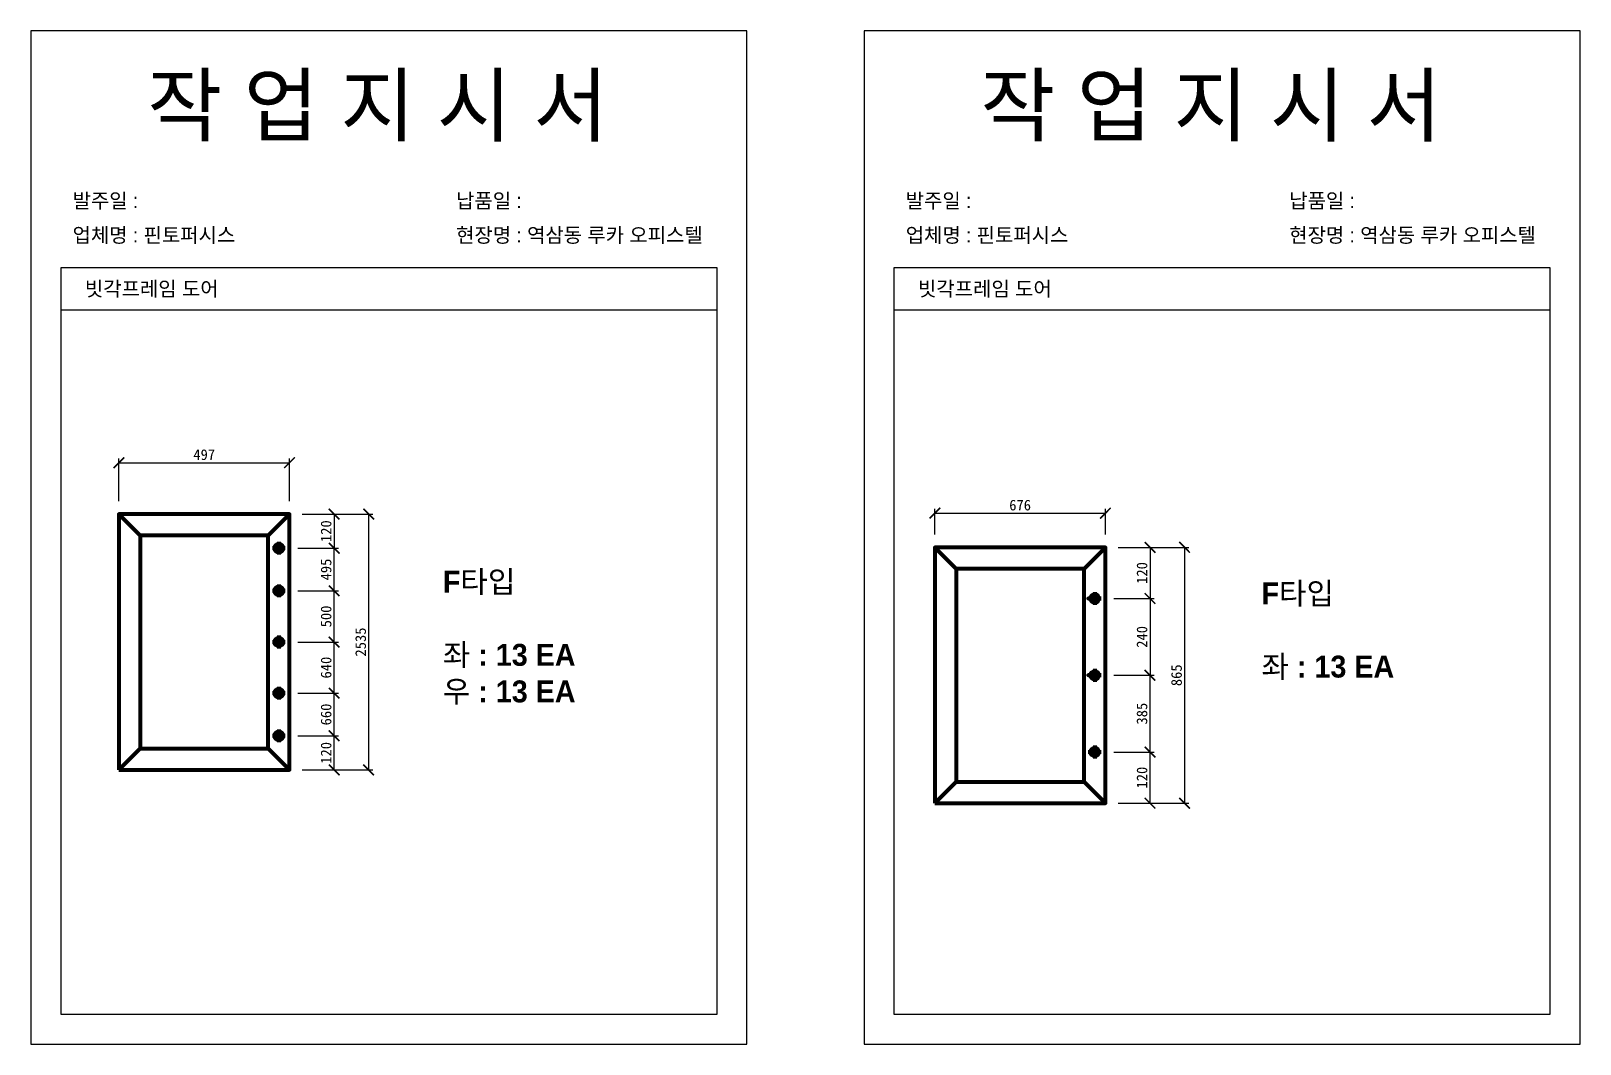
# Model space of a CAD drawing. Header units: millimetres. Extents: x -44117 to 256353, y -2095463 to 65325.
# Drawn here: x 5538 to 9173, y -5915 to -3539 of the extents above; entities that cross this region are included whole.
import ezdxf

# ---------------------------------------------------------------- set-up
doc = ezdxf.new("R2010")
doc.units = ezdxf.units.MM
doc.header["$LTSCALE"] = 10
doc.layers.add('Layer1', color=7, linetype='Continuous', lineweight=70)
doc.dimstyles.new('ISO-25', dxfattribs={"dimtxt": 2.5, "dimasz": 2.5, "dimexe": 1, "dimexo": 1, "dimtad": 1, "dimtxsty": 'Standard', "dimblk": 'ARCHTICK', "dimcen": 2.5, "dimadec": 0, "dimazin": 0, "dimtfac": 1, "dimtmove": 0, "dimatfit": 3, "dimfxl": 0, "dimarcsym": 0})

# ---------------------------------------------------------------- blocks, each defined once
blk = doc.blocks.new('_ArchTick')
at = {"color": 0, "linetype": 'ByBlock', "const_width": 0.15}
blk.add_lwpolyline([(-0.5, -0.5), (0.5, 0.5)], dxfattribs=at)
blk = doc.blocks.new('*D418')
at = {"color": 0, "lineweight": -2}
for p, q in [((7659, -4720.5), (7659, -4660.3)), ((7659, -4670.3), (8059, -4670.3)), ((8059, -4720.5), (8059, -4660.3))]:
    blk.add_line(p, q, dxfattribs=at)
at = {"layer": 'Defpoints', "color": 0}
for p in [(8059, -4670.3), (7659, -4750.5), (8059, -4750.5)]:
    blk.add_point(p, dxfattribs=at)
at = {"color": 0, "lineweight": -2, "xscale": 25, "yscale": 25, "zscale": 25, "rotation": 180}
blk.add_blockref('_ArchTick', (7659, -4670.3), dxfattribs=at)
at = {"color": 0, "lineweight": -2, "xscale": 25, "yscale": 25, "zscale": 25}
blk.add_blockref('_ArchTick', (8059, -4670.3), dxfattribs=at)
at = {"color": 0, "insert": (7859, -4651.5), "char_height": 25, "attachment_point": 5}
blk.add_mtext('676', dxfattribs=at)
blk = doc.blocks.new('*D419')
at = {"color": 0, "lineweight": -2}
for p, q in [((8079, -5230.5), (8173.8, -5230.5)), ((8163.8, -5350.5), (8163.8, -5230.5)), ((8089, -5350.5), (8173.8, -5350.5))]:
    blk.add_line(p, q, dxfattribs=at)
at = {"layer": 'Defpoints', "color": 0}
for p in [(8049, -5230.5), (8163.8, -5230.5), (8059, -5350.5)]:
    blk.add_point(p, dxfattribs=at)
at = {"color": 0, "lineweight": -2, "xscale": 25, "yscale": 25, "zscale": 25}
for p, rotation in [((8163.8, -5230.5), 90), ((8163.8, -5350.5), 270)]:
    blk.add_blockref('_ArchTick', p, dxfattribs=dict(at, rotation=rotation))
at = {"color": 0, "insert": (8145, -5290.5), "char_height": 25, "attachment_point": 5, "rotation": 90}
blk.add_mtext('120', dxfattribs=at)
blk = doc.blocks.new('*D414')
at = {"color": 0, "lineweight": -2}
for p, q in [((8089, -4750.5), (8173.8, -4750.5)), ((8163.8, -4750.5), (8163.8, -4870.5)), ((8079, -4870.5), (8173.8, -4870.5))]:
    blk.add_line(p, q, dxfattribs=at)
at = {"layer": 'Defpoints', "color": 0}
for p in [(8059, -4750.5), (8049, -4870.5), (8163.8, -4870.5)]:
    blk.add_point(p, dxfattribs=at)
at = {"color": 0, "lineweight": -2, "xscale": 25, "yscale": 25, "zscale": 25}
for p, rotation in [((8163.8, -4750.5), 90), ((8163.8, -4870.5), 270)]:
    blk.add_blockref('_ArchTick', p, dxfattribs=dict(at, rotation=rotation))
at = {"color": 0, "insert": (8145, -4810.5), "char_height": 25, "attachment_point": 5, "rotation": 90}
blk.add_mtext('120', dxfattribs=at)
blk = doc.blocks.new('*D415')
at = {"color": 0, "lineweight": -2}
for p, q in [((8089, -4750.5), (8254.9, -4750.5)), ((8244.9, -4750.5), (8244.9, -5350.5)), ((8089, -5350.5), (8254.9, -5350.5))]:
    blk.add_line(p, q, dxfattribs=at)
at = {"layer": 'Defpoints', "color": 0}
for p in [(8059, -4750.5), (8059, -5350.5), (8244.9, -5350.5)]:
    blk.add_point(p, dxfattribs=at)
at = {"color": 0, "lineweight": -2, "xscale": 25, "yscale": 25, "zscale": 25}
for p, rotation in [((8244.9, -4750.5), 90), ((8244.9, -5350.5), 270)]:
    blk.add_blockref('_ArchTick', p, dxfattribs=dict(at, rotation=rotation))
at = {"color": 0, "insert": (8226.1, -5050.5), "char_height": 25, "attachment_point": 5, "rotation": 90}
blk.add_mtext('865', dxfattribs=at)
blk = doc.blocks.new('*D416')
at = {"color": 0, "lineweight": -2}
for p, q in [((8079, -5050.5), (8173.8, -5050.5)), ((8163.8, -5230.5), (8163.8, -5050.5)), ((8079, -5230.5), (8173.8, -5230.5))]:
    blk.add_line(p, q, dxfattribs=at)
at = {"layer": 'Defpoints', "color": 0}
for p in [(8049, -5050.5), (8163.8, -5050.5), (8049, -5230.5)]:
    blk.add_point(p, dxfattribs=at)
at = {"color": 0, "lineweight": -2, "xscale": 25, "yscale": 25, "zscale": 25}
for p, rotation in [((8163.8, -5050.5), 90), ((8163.8, -5230.5), 270)]:
    blk.add_blockref('_ArchTick', p, dxfattribs=dict(at, rotation=rotation))
at = {"color": 0, "insert": (8145, -5140.5), "char_height": 25, "attachment_point": 5, "rotation": 90}
blk.add_mtext('385', dxfattribs=at)
blk = doc.blocks.new('*D417')
at = {"color": 0, "lineweight": -2}
for p, q in [((8079, -4870.5), (8173.8, -4870.5)), ((8163.8, -4870.5), (8163.8, -5050.5)), ((8079, -5050.5), (8173.8, -5050.5))]:
    blk.add_line(p, q, dxfattribs=at)
at = {"layer": 'Defpoints', "color": 0}
for p in [(8049, -4870.5), (8049, -5050.5), (8163.8, -5050.5)]:
    blk.add_point(p, dxfattribs=at)
at = {"color": 0, "lineweight": -2, "xscale": 25, "yscale": 25, "zscale": 25}
for p, rotation in [((8163.8, -4870.5), 90), ((8163.8, -5050.5), 270)]:
    blk.add_blockref('_ArchTick', p, dxfattribs=dict(at, rotation=rotation))
at = {"color": 0, "insert": (8145, -4960.5), "char_height": 25, "attachment_point": 5, "rotation": 90}
blk.add_mtext('240', dxfattribs=at)
blk = doc.blocks.new('*D450')
at = {"color": 0, "lineweight": -2}
for p, q in [((5744.3, -4642.5), (5744.3, -4542)), ((6144.3, -4642.5), (6144.3, -4542)), ((5744.3, -4552), (6144.3, -4552))]:
    blk.add_line(p, q, dxfattribs=at)
at = {"layer": 'Defpoints', "color": 0}
for p in [(6144.3, -4552), (5744.3, -4672.5), (6144.3, -4672.5)]:
    blk.add_point(p, dxfattribs=at)
at = {"color": 0, "lineweight": -2, "xscale": 25, "yscale": 25, "zscale": 25, "rotation": 180}
blk.add_blockref('_ArchTick', (5744.3, -4552), dxfattribs=at)
at = {"color": 0, "lineweight": -2, "xscale": 25, "yscale": 25, "zscale": 25}
blk.add_blockref('_ArchTick', (6144.3, -4552), dxfattribs=at)
at = {"color": 0, "insert": (5944.3, -4533.2), "char_height": 25, "attachment_point": 5}
blk.add_mtext('497', dxfattribs=at)
blk = doc.blocks.new('*D451')
at = {"color": 0, "lineweight": -2}
for p, q in [((6164.3, -5192.5), (6259.2, -5192.5)), ((6249.2, -5272.5), (6249.2, -5192.5)), ((6174.3, -5272.5), (6259.2, -5272.5))]:
    blk.add_line(p, q, dxfattribs=at)
at = {"layer": 'Defpoints', "color": 0}
for p in [(6134.3, -5192.5), (6249.2, -5192.5), (6144.3, -5272.5)]:
    blk.add_point(p, dxfattribs=at)
at = {"color": 0, "lineweight": -2, "xscale": 25, "yscale": 25, "zscale": 25}
for p, rotation in [((6249.2, -5192.5), 90), ((6249.2, -5272.5), 270)]:
    blk.add_blockref('_ArchTick', p, dxfattribs=dict(at, rotation=rotation))
at = {"color": 0, "insert": (6230.4, -5232.5), "char_height": 25, "attachment_point": 5, "rotation": 90}
blk.add_mtext('120', dxfattribs=at)
blk = doc.blocks.new('*D452')
at = {"color": 0, "lineweight": -2}
for p, q in [((6174.3, -4672.5), (6259.2, -4672.5)), ((6249.2, -4672.5), (6249.2, -4752.5)), ((6164.3, -4752.5), (6259.2, -4752.5))]:
    blk.add_line(p, q, dxfattribs=at)
at = {"layer": 'Defpoints', "color": 0}
for p in [(6144.3, -4672.5), (6134.3, -4752.5), (6249.2, -4752.5)]:
    blk.add_point(p, dxfattribs=at)
at = {"color": 0, "lineweight": -2, "xscale": 25, "yscale": 25, "zscale": 25}
for p, rotation in [((6249.2, -4672.5), 90), ((6249.2, -4752.5), 270)]:
    blk.add_blockref('_ArchTick', p, dxfattribs=dict(at, rotation=rotation))
at = {"color": 0, "insert": (6230.4, -4712.5), "char_height": 25, "attachment_point": 5, "rotation": 90}
blk.add_mtext('120', dxfattribs=at)
blk = doc.blocks.new('*D449')
at = {"color": 0, "lineweight": -2}
for p, q in [((6174.3, -4672.5), (6340.2, -4672.5)), ((6330.2, -4672.5), (6330.2, -5272.5)), ((6174.3, -5272.5), (6340.2, -5272.5))]:
    blk.add_line(p, q, dxfattribs=at)
at = {"layer": 'Defpoints', "color": 0}
for p in [(6144.3, -4672.5), (6144.3, -5272.5), (6330.2, -5272.5)]:
    blk.add_point(p, dxfattribs=at)
at = {"color": 0, "lineweight": -2, "xscale": 25, "yscale": 25, "zscale": 25}
for p, rotation in [((6330.2, -4672.5), 90), ((6330.2, -5272.5), 270)]:
    blk.add_blockref('_ArchTick', p, dxfattribs=dict(at, rotation=rotation))
at = {"color": 0, "insert": (6311.5, -4972.5), "char_height": 25, "attachment_point": 5, "rotation": 90}
blk.add_mtext('2535', dxfattribs=at)
blk = doc.blocks.new('*D453')
at = {"color": 0, "lineweight": -2}
for p, q in [((6164.3, -5092.5), (6259.2, -5092.5)), ((6249.2, -5192.5), (6249.2, -5092.5)), ((6164.3, -5192.5), (6259.2, -5192.5))]:
    blk.add_line(p, q, dxfattribs=at)
at = {"layer": 'Defpoints', "color": 0}
for p in [(6134.3, -5092.5), (6249.2, -5092.5), (6134.3, -5192.5)]:
    blk.add_point(p, dxfattribs=at)
at = {"color": 0, "lineweight": -2, "xscale": 25, "yscale": 25, "zscale": 25}
for p, rotation in [((6249.2, -5092.5), 90), ((6249.2, -5192.5), 270)]:
    blk.add_blockref('_ArchTick', p, dxfattribs=dict(at, rotation=rotation))
at = {"color": 0, "insert": (6230.4, -5142.5), "char_height": 25, "attachment_point": 5, "rotation": 90}
blk.add_mtext('660', dxfattribs=at)
blk = doc.blocks.new('*D454')
at = {"color": 0, "lineweight": -2}
for p, q in [((6164.3, -4972.5), (6259.2, -4972.5)), ((6249.2, -5092.5), (6249.2, -4972.5)), ((6164.3, -5092.5), (6259.2, -5092.5))]:
    blk.add_line(p, q, dxfattribs=at)
at = {"layer": 'Defpoints', "color": 0}
for p in [(6134.3, -4972.5), (6249.2, -4972.5), (6134.3, -5092.5)]:
    blk.add_point(p, dxfattribs=at)
at = {"color": 0, "lineweight": -2, "xscale": 25, "yscale": 25, "zscale": 25}
for p, rotation in [((6249.2, -4972.5), 90), ((6249.2, -5092.5), 270)]:
    blk.add_blockref('_ArchTick', p, dxfattribs=dict(at, rotation=rotation))
at = {"color": 0, "insert": (6230.4, -5032.5), "char_height": 25, "attachment_point": 5, "rotation": 90}
blk.add_mtext('640', dxfattribs=at)
blk = doc.blocks.new('*D455')
at = {"color": 0, "lineweight": -2}
for p, q in [((6164.3, -4852.5), (6259.2, -4852.5)), ((6249.2, -4972.5), (6249.2, -4852.5)), ((6164.3, -4972.5), (6259.2, -4972.5))]:
    blk.add_line(p, q, dxfattribs=at)
at = {"layer": 'Defpoints', "color": 0}
for p in [(6134.3, -4852.5), (6249.2, -4852.5), (6134.3, -4972.5)]:
    blk.add_point(p, dxfattribs=at)
at = {"color": 0, "lineweight": -2, "xscale": 25, "yscale": 25, "zscale": 25}
for p, rotation in [((6249.2, -4852.5), 90), ((6249.2, -4972.5), 270)]:
    blk.add_blockref('_ArchTick', p, dxfattribs=dict(at, rotation=rotation))
at = {"color": 0, "insert": (6230.4, -4912.5), "char_height": 25, "attachment_point": 5, "rotation": 90}
blk.add_mtext('500', dxfattribs=at)
blk = doc.blocks.new('*D456')
at = {"color": 0, "lineweight": -2}
for p, q in [((6164.3, -4752.5), (6259.2, -4752.5)), ((6249.2, -4852.5), (6249.2, -4752.5)), ((6164.3, -4852.5), (6259.2, -4852.5))]:
    blk.add_line(p, q, dxfattribs=at)
at = {"layer": 'Defpoints', "color": 0}
for p in [(6134.3, -4752.5), (6249.2, -4752.5), (6134.3, -4852.5)]:
    blk.add_point(p, dxfattribs=at)
at = {"color": 0, "lineweight": -2, "xscale": 25, "yscale": 25, "zscale": 25}
for p, rotation in [((6249.2, -4752.5), 90), ((6249.2, -4852.5), 270)]:
    blk.add_blockref('_ArchTick', p, dxfattribs=dict(at, rotation=rotation))
at = {"color": 0, "insert": (6230.4, -4802.5), "char_height": 25, "attachment_point": 5, "rotation": 90}
blk.add_mtext('495', dxfattribs=at)

msp = doc.modelspace()

# ---------------------------------------------------------------- linework, layer by layer
for p, q in [((7147.78133, -4094.51472), (5607.78133, -4094.51472)), ((9102.87521, -4094.51472), (7562.87521, -4094.51472)), ((7147.78133, -4194.51472), (5607.78133, -4194.51472)), ((9102.87521, -4194.51472), (7562.87521, -4194.51472))]:
    msp.add_line(p, q)
for points in [[(5537.78133, -5915.345), (7217.78133, -5915.345), (7217.78133, -3539.345), (5537.78133, -3539.345)], [(7492.87521, -5915.345), (9172.87521, -5915.345), (9172.87521, -3539.345), (7492.87521, -3539.345)]]:
    msp.add_lwpolyline(points, close=True)
for points in [[(5607.78133, -4094.51472), (5607.78133, -5845.345), (7147.78133, -5845.345), (7147.78133, -4094.51472)], [(7562.87521, -4094.51472), (7562.87521, -5845.345), (9102.87521, -5845.345), (9102.87521, -4094.51472)]]:
    msp.add_lwpolyline(points)
at = {"layer": 'Layer1'}
for p, q in [((5794.30668, -4722.51608), (5744.30668, -4672.51608)), ((6094.30668, -4722.51608), (6144.30668, -4672.51608)), ((6134.30668, -4752.51608), (6104.30668, -4752.51608)), ((6134.30668, -4752.51608), (6104.30668, -4752.51608)), ((6119.30668, -4737.51608), (6119.30668, -4767.51608)), ((7708.95394, -4800.54164), (7658.95394, -4750.54164)), ((8008.95394, -4800.54164), (8058.95394, -4750.54164)), ((6134.30668, -4852.51608), (6104.30668, -4852.51608)), ((6134.30668, -4852.51608), (6104.30668, -4852.51608)), ((6119.30668, -4837.51608), (6119.30668, -4867.51608)), ((8033.95394, -4855.54164), (8033.95394, -4885.54164)), ((6134.30668, -4972.51608), (6104.30668, -4972.51608)), ((6134.30668, -4972.51608), (6104.30668, -4972.51608)), ((6119.30668, -4957.51608), (6119.30668, -4987.51608)), ((8033.95394, -5035.54164), (8033.95394, -5065.54164)), ((6119.30668, -5077.51608), (6119.30668, -5107.51608)), ((6134.30668, -5092.51608), (6104.30668, -5092.51608)), ((6134.30668, -5092.51608), (6104.30668, -5092.51608)), ((6134.30668, -5192.51608), (6104.30668, -5192.51608)), ((6119.30668, -5177.51608), (6119.30668, -5207.51608)), ((5794.30668, -5222.51608), (5744.30668, -5272.51608)), ((6144.30668, -5272.51608), (6094.30668, -5222.51608)), ((8048.95394, -5230.54164), (8018.95394, -5230.54164)), ((8033.95394, -5215.54164), (8033.95394, -5245.54164)), ((7708.95394, -5300.54164), (7658.95394, -5350.54164)), ((8058.95394, -5350.54164), (8008.95394, -5300.54164))]:
    msp.add_line(p, q, dxfattribs=at)
for points in [[(5744.30668, -5272.51608), (6144.30668, -5272.51608), (6144.30668, -4672.51608), (5744.30668, -4672.51608)], [(5794.30668, -5222.51608), (6094.30668, -5222.51608), (6094.30668, -4722.51608), (5794.30668, -4722.51608)], [(7658.95394, -5350.54164), (8058.95394, -5350.54164), (8058.95394, -4750.54164), (7658.95394, -4750.54164)], [(7708.95394, -5300.54164), (8008.95394, -5300.54164), (8008.95394, -4800.54164), (7708.95394, -4800.54164)], [(8048.95394, -4870.54164), (8018.95394, -4870.54164)], [(8048.95394, -5050.54164), (8018.95394, -5050.54164)]]:
    msp.add_lwpolyline(points, close=True, dxfattribs=at)
for centre in [(6119.30668, -4752.51608), (6119.30668, -4852.51608), (8033.95394, -4870.54164), (6119.30668, -4972.51608), (8033.95394, -5050.54164), (6119.30668, -5092.51608), (6119.30668, -5192.51608), (8033.95394, -5230.54164)]:
    msp.add_circle(centre, 10, dxfattribs=at)

# ---------------------------------------------------------------- texts
at = {"attachment_point": 1}
for s, heights, insert, char_height in [('{\\fGulim|b0|i0|c129|p50;작 업 지 시 서}', [-155.84554], (5810.58793, -3643.50751), 140), ('{\\fGulim|b0|i0|c129|p50;작 업 지 시 서}', [-155.84554], (7765.68182, -3643.50751), 140), ('{\\fGulim|b0|i0|c129|p50;발주일 :}', [-38.18216], (5635.37858, -3920.22793), 34.3), ('{\\fGulim|b0|i0|c129|p50;납품일 :}', [-37.67976], (6535.35656, -3920.22793), 34.3), ('{\\fGulim|b0|i0|c129|p50;발주일 :}', [-38.18216], (7590.47246, -3920.22793), 34.3), ('{\\fGulim|b0|i0|c129|p50;납품일 :}', [-37.67976], (8490.45045, -3920.22793), 34.3), ('{\\fGulim|b0|i0|c129|p50;업체명 : 핀토퍼시스}', [-38.2735], (5635.37858, -4000.88411), 34.3), ('{\\fGulim|b0|i0|c129|p50;현장명 : 역삼동 루카 오피스텔}', [-38.31917], (6535.35656, -4000.88411), 34.3), ('{\\fGulim|b0|i0|c129|p50;업체명 : 핀토퍼시스}', [-38.2735], (7590.47246, -4000.88411), 34.3), ('{\\fGulim|b0|i0|c129|p50;현장명 : 역삼동 루카 오피스텔}', [-38.31917], (8490.45045, -4000.88411), 34.3), ('{\\fGulim|b0|i0|c129|p50;빗각프레임 도어}', [-38.36485], (5664.34116, -4126.75268), 34.3), ('{\\fGulim|b0|i0|c129|p50;빗각프레임 도어}', [-38.36485], (7619.43505, -4126.75268), 34.3), ('{\\fGulim|b1|i0|c129|p50;F타입\\P\\P좌 : 13 EA\\P우 : 13 EA}', [-318.15972], (6504.26009, -4805.29825), 51.45), ('{\\fGulim|b1|i0|c129|p50;F타입\\P\\P좌 : 13 EA}', [-230.98056], (8425.31775, -4832.79869), 51.45)]:
    msp.add_mtext_dynamic_manual_height_columns(s, width=3307.3198183, gutter_width=12.5, heights=heights, dxfattribs=dict(at, insert=insert, char_height=char_height))

# ---------------------------------------------------------------- dimensions: what is measured, and where the dimension line sits
for base, p1, p2, text, picture, middle in [((6144.30668, -4551.99649), (5744.30668, -4672.51608), (6144.30668, -4672.51608), '497', '*D450', (5944.30668, -4533.24649)), ((8058.95394, -4670.28184), (7658.95394, -4750.54164), (8058.95394, -4750.54164), '676', '*D418', (7858.95394, -4651.53184))]:
    dim = msp.add_linear_dim(base=base, p1=p1, p2=p2, text=text, dimstyle='ISO-25', override={"dimscale": 10, "dimexo": 3})
    dim.commit()
    dim.dimension.update_dxf_attribs({"geometry": picture, "text_midpoint": middle})
for base, p1, p2, text, override, picture, middle in [((6249.15199, -4752.51608), (6144.30668, -4672.51608), (6134.30668, -4752.51608), '120', {"dimscale": 10, "dimexo": 3}, '*D452', (6230.40199, -4712.51608)), ((6330.22667, -5272.51608), (6144.30668, -4672.51608), (6144.30668, -5272.51608), '2535', {"dimscale": 10, "dimexo": 3}, '*D449', (6311.47667, -4972.51608)), ((6249.15199, -4752.51608), (6134.30668, -4852.51608), (6134.30668, -4752.51608), '495', {"dimscale": 10, "dimexo": 3, "dimtmove": 1}, '*D456', (6230.40199, -4802.51608)), ((8244.87393, -5350.54164), (8058.95394, -4750.54164), (8058.95394, -5350.54164), '865', {"dimscale": 10, "dimexo": 3}, '*D415', (8226.12393, -5050.54164)), ((6249.15199, -4852.51608), (6134.30668, -4972.51608), (6134.30668, -4852.51608), '500', {"dimscale": 10, "dimexo": 3, "dimtmove": 1}, '*D455', (6230.40199, -4912.51608)), ((8163.79926, -5050.54164), (8048.95394, -4870.54164), (8048.95394, -5050.54164), '240', {"dimscale": 10, "dimexo": 3}, '*D417', (8145.04926, -4960.54164)), ((6249.15199, -4972.51608), (6134.30668, -5092.51608), (6134.30668, -4972.51608), '640', {"dimscale": 10, "dimexo": 3, "dimtmove": 1}, '*D454', (6230.40199, -5032.51608)), ((8163.79926, -5050.54164), (8048.95394, -5230.54164), (8048.95394, -5050.54164), '385', {"dimscale": 10, "dimexo": 3}, '*D416', (8145.04926, -5140.54164)), ((6249.15199, -5092.51608), (6134.30668, -5192.51608), (6134.30668, -5092.51608), '660', {"dimscale": 10, "dimexo": 3}, '*D453', (6230.40199, -5142.51608)), ((6249.15199, -5192.51608), (6144.30668, -5272.51608), (6134.30668, -5192.51608), '120', {"dimscale": 10, "dimexo": 3}, '*D451', (6230.40199, -5232.51608))]:
    dim = msp.add_linear_dim(base=base, p1=p1, p2=p2, angle=90, text=text, dimstyle='ISO-25', override=override)
    dim.commit()
    dim.dimension.update_dxf_attribs({"geometry": picture, "text_midpoint": middle})
for base, p1, p2, picture, middle in [((8163.79926, -4870.54164), (8058.95394, -4750.54164), (8048.95394, -4870.54164), '*D414', (8145.04926, -4810.54164)), ((8163.79926, -5230.54164), (8058.95394, -5350.54164), (8048.95394, -5230.54164), '*D419', (8145.04926, -5290.54164))]:
    dim = msp.add_linear_dim(base=base, p1=p1, p2=p2, angle=90, dimstyle='ISO-25', override={"dimscale": 10, "dimexo": 3})
    dim.commit()
    dim.dimension.update_dxf_attribs({"geometry": picture, "text_midpoint": middle})

doc.saveas('drawing.dxf')
